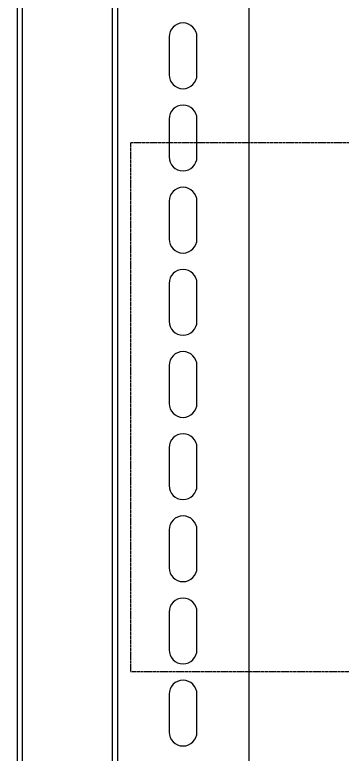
# Model space of a CAD drawing. Header units: millimetres. Extents: x 0 to 6325, y 0 to 4472.
# Drawn here: x 4282.3 to 4382, y 3840.7 to 4065.7 of the extents above; entities that cross this region are included whole.
import ezdxf

# ---------------------------------------------------------------- set-up
doc = ezdxf.new("R2010")
doc.units = ezdxf.units.MM
doc.linetypes.add('DASHED', pattern=[0.75, 0.5, -0.25])
doc.layers.add('CNC', color=7, linetype='Continuous')
doc.layers.add('THIET BI', color=2, linetype='Continuous')

# ---------------------------------------------------------------- blocks, each defined once
blk = doc.blocks.new('ovan8.5x20')
at = {"layer": 'CNC', "color": 2, "lineweight": -3}
for p, q in [((5.75, 4.25), (-5.75, 4.25)), ((-5.75, -4.25), (5.75, -4.25))]:
    blk.add_line(p, q, dxfattribs=at)
for centre, start, end in [((-5.75, 0), 90, 270), ((5.75, 0), 270, 90)]:
    blk.add_arc(centre, 4.25, start, end, dxfattribs=at)
blk = doc.blocks.new('111')
at = {"color": 44, "ltscale": 3}
blk.add_line((111251.52, -56958.51), (111251.52, -58690.01), dxfattribs=at)
blk.add_lwpolyline([(111250.02, -56958.51), (111291.52, -56958.51), (111291.52, -58690.01), (111250.02, -58690.01)], close=True, dxfattribs=at)
at = {"layer": 'CNC', "lineweight": -3, "rotation": 270}
for p in [(111271.52, -57074.26), (111271.52, -57099.26), (111271.52, -57124.26), (111271.52, -57149.26), (111271.52, -57174.26), (111271.52, -57199.26), (111271.52, -57224.26), (111271.52, -57249.26), (111271.52, -57274.26)]:
    blk.add_blockref('ovan8.5x20', p, dxfattribs=at)

msp = doc.modelspace()

# ---------------------------------------------------------------- linework, layer by layer
at = {"color": 7, "ltscale": 0.5}
msp.add_line((4283.03, 4203.2), (4283.03, 2403.2), dxfattribs=at)
for points in [[(3583.03, 4203.2), (4283.03, 4203.2), (4283.03, 2403.2), (3583.03, 2403.2)], [(4283.03, 2403.2), (4983.03, 2403.2), (4983.03, 4203.2), (4283.03, 4203.2)], [(4284.53, 2404.7), (4981.53, 2404.7), (4981.53, 4201.7), (4284.53, 4201.7)]]:
    msp.add_lwpolyline(points, close=True, dxfattribs=at)
at = {"layer": 'THIET BI', "color": 33, "linetype": 'DASHED', "ltscale": 0.5}
msp.add_lwpolyline([(4943.03, 4026.76), (4317.53, 4026.76), (4317.53, 3865.86), (4943.03, 3865.86)], close=True, dxfattribs=at)

# ---------------------------------------------------------------- block references
msp.add_blockref('111', (-106937.99, 61127.47))

doc.saveas('drawing.dxf')
